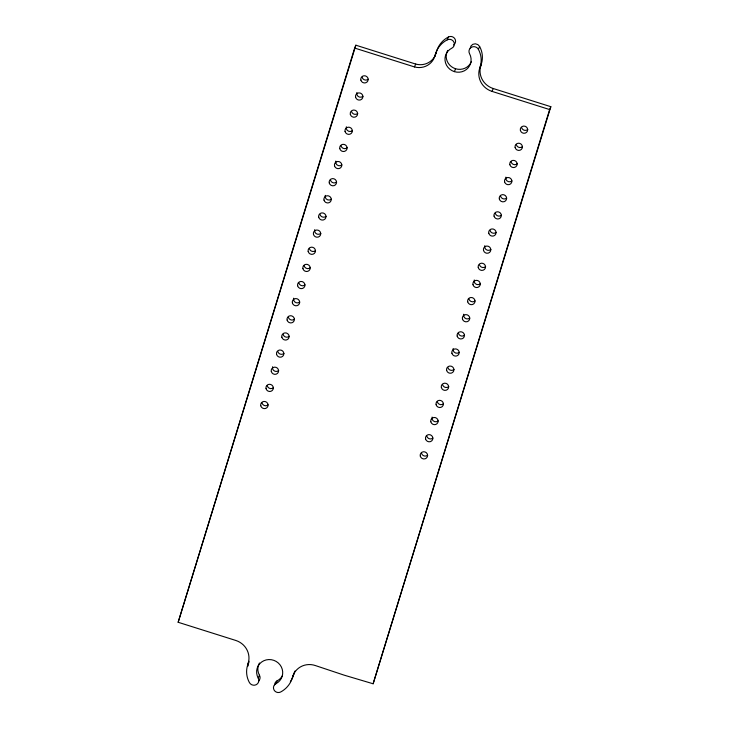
<?xml version="1.0" encoding="UTF-8"?>
<svg xmlns="http://www.w3.org/2000/svg" width="729" height="729" viewBox="0 0 729 729"><rect width="100%" height="100%" fill="white"/><g stroke="black" fill="none" stroke-linecap="round" stroke-linejoin="round"><path stroke-width="1.09" d="M453.593 44.979A4.821 4.647 23.1 0 0 454.823 38.701A4.821 4.647 23.1 0 0 448.426 36.997A25.324 24.412 23.1 0 0 436.471 51.814L434.593 56.816A16.822 16.211 23.1 0 1 414.473 66.922L354.649 48.059L178.158 622.274L235.759 640.445A18.589 17.924 23.1 0 1 248.215 663.171L247.559 665.322A23.273 22.444 23.1 0 0 249.4 682.554A5.048 4.875 23.1 0 0 256.225 684.695A5.048 4.875 23.1 0 0 258.221 678.079L259.442 675.218A13.104 12.63 23.1 0 1 259.424 662.989M436.288 52.442L435.814 53.955M435.45 54.912A16.822 16.211 23.1 0 1 415.694 64.061L355.87 45.198L178.158 622.274M481.441 63.651L480.785 65.792A18.589 17.924 23.1 0 0 493.241 88.528L550.842 106.698L549.63 109.56L492.02 91.389A18.589 17.924 23.1 0 1 479.564 68.654L481.441 63.651A23.264 22.426 23.1 0 0 479.627 46.483A5.048 4.866 23.1 0 0 470.187 48.406M282.387 675.792A13.186 12.712 23.1 0 1 277.166 680.813L275.945 683.674A4.848 4.675 23.1 0 0 274.077 690.053A4.848 4.675 23.1 0 0 280.683 691.985A25.397 24.485 23.1 0 0 292.529 677.15A17.988 17.341 23.1 0 1 315.52 665.604L344.179 675.163L373.13 683.775L549.63 109.56M550.842 106.698L373.13 683.775M354.649 48.059L355.87 45.198M414.473 66.922L415.694 64.061M434.593 56.816L435.404 54.912M435.249 54.675A25.324 24.412 23.1 0 1 447.205 39.858L448.426 36.997M447.205 39.858A4.821 4.647 23.1 0 1 453.766 41.835A4.821 4.647 23.1 0 1 451.834 48.16A13.113 12.639 23.1 0 0 445.036 60.516A13.113 12.639 23.1 0 0 454.367 71.624L455.589 68.763A13.158 12.685 23.1 0 0 471.353 61.746M480.22 66.512A23.264 22.426 23.1 0 0 478.406 49.344L479.627 46.483M479.564 68.654L480.785 65.792M248.215 663.171L249.036 661.267M492.02 91.389L493.241 88.528M247.559 665.322L248.78 662.461A23.273 22.444 23.1 0 0 248.398 663.873M292.529 677.15L293.751 674.289A17.988 17.341 23.1 0 1 295.026 670.981M294.48 319.147A3.718 3.581 23.1 0 1 288.338 317.215M299.747 302.006A3.718 3.581 23.1 0 1 293.659 298.207M289.203 336.288A3.718 3.581 23.1 0 1 283.071 334.356M305.014 284.866A3.718 3.581 23.1 0 1 298.872 282.934M310.281 267.725A3.718 3.581 23.1 0 1 304.139 265.793M315.548 250.585A3.718 3.581 23.1 0 1 309.406 248.653M320.815 233.444A3.718 3.581 23.1 0 1 314.728 229.644M268.135 404.85A3.718 3.581 23.1 0 1 261.993 402.918M527.76 129.498A3.718 3.581 23.1 0 1 521.618 127.566M278.669 370.569A3.718 3.581 23.1 0 1 272.582 366.769M273.402 387.71A3.718 3.581 23.1 0 1 267.261 385.778M283.936 353.428A3.718 3.581 23.1 0 1 277.795 351.496M480.347 283.763A3.718 3.581 23.1 0 1 474.26 279.963M485.614 266.623A3.718 3.581 23.1 0 1 479.472 264.691M490.881 249.482A3.718 3.581 23.1 0 1 484.794 245.682M496.148 232.341A3.718 3.581 23.1 0 1 490.006 230.41M501.415 215.201A3.718 3.581 23.1 0 1 495.283 213.269M506.691 198.06A3.718 3.581 23.1 0 1 500.55 196.128M511.958 180.92A3.718 3.581 23.1 0 1 505.871 177.12M517.226 163.779A3.718 3.581 23.1 0 1 511.084 161.847M522.493 146.638A3.718 3.581 23.1 0 1 516.351 144.707M427.659 455.178A3.718 3.581 23.1 0 1 421.517 453.238M432.926 438.038A3.718 3.581 23.1 0 1 426.784 436.097M438.193 420.897A3.718 3.581 23.1 0 1 432.106 417.088M443.469 403.757A3.718 3.581 23.1 0 1 437.327 401.816M448.736 386.607A3.718 3.581 23.1 0 1 442.594 384.675M454.003 369.466A3.718 3.581 23.1 0 1 447.861 367.534M459.27 352.326A3.718 3.581 23.1 0 1 453.183 348.526M464.537 335.185A3.718 3.581 23.1 0 1 458.395 333.253M469.804 318.044A3.718 3.581 23.1 0 1 463.717 314.245M475.08 300.904A3.718 3.581 23.1 0 1 468.938 298.972M368.236 79.179A3.718 3.581 23.1 0 1 362.094 77.247M455.589 68.763A13.113 12.639 23.1 0 1 447.697 50.41M248.006 666.051A23.273 22.444 23.1 0 1 248.243 664.593M259.442 675.218A5.048 4.875 23.1 0 1 259.333 680.121M258.959 680.64A5.048 4.875 23.1 0 1 258.513 681.105M274.678 684.804A4.848 4.675 23.1 0 1 277.166 680.813M293.751 674.289A25.397 24.485 23.1 0 1 290.361 681.606M275.945 683.674A13.186 12.712 23.1 0 0 282.67 671.6A13.186 12.712 23.1 0 0 273.949 660.383A13.104 12.63 23.1 0 0 259.688 663.782A13.104 12.63 23.1 0 0 258.221 678.079M478.406 49.344A5.048 4.866 23.1 0 0 471.608 47.175A5.048 4.866 23.1 0 0 469.558 53.746A13.158 12.685 23.1 0 1 468.191 67.77A13.158 12.685 23.1 0 1 454.367 71.624M362.969 96.319A3.718 3.581 23.1 0 1 356.873 92.519M331.358 199.163A3.718 3.581 23.1 0 1 325.271 195.363M326.082 216.303A3.718 3.581 23.1 0 1 319.949 214.372M336.625 182.022A3.718 3.581 23.1 0 1 330.483 180.09M341.892 164.882A3.718 3.581 23.1 0 1 335.805 161.082M347.159 147.741A3.718 3.581 23.1 0 1 341.017 145.809M352.426 130.6A3.718 3.581 23.1 0 1 346.339 126.8M357.693 113.46A3.718 3.581 23.1 0 1 351.56 111.528M287.117 320.077A3.718 3.581 23.1 0 0 293.258 322.008A3.718 3.581 23.1 0 0 291.764 315.903A3.718 3.581 23.1 0 0 287.117 320.077M292.384 302.936A3.718 3.581 23.1 0 0 298.526 304.868A3.718 3.581 23.1 0 0 297.031 298.762A3.718 3.581 23.1 0 0 292.384 302.936M281.85 337.217A3.718 3.581 23.1 0 0 287.982 339.149A3.718 3.581 23.1 0 0 286.497 333.044A3.718 3.581 23.1 0 0 281.85 337.217M297.651 285.795A3.718 3.581 23.1 0 0 303.793 287.727A3.718 3.581 23.1 0 0 302.298 281.622A3.718 3.581 23.1 0 0 297.651 285.795M302.918 268.655A3.718 3.581 23.1 0 0 309.06 270.587A3.718 3.581 23.1 0 0 307.574 264.481A3.718 3.581 23.1 0 0 302.918 268.655M308.185 251.514A3.718 3.581 23.1 0 0 314.327 253.446A3.718 3.581 23.1 0 0 312.841 247.341A3.718 3.581 23.1 0 0 308.185 251.514M313.461 234.373A3.718 3.581 23.1 0 0 319.594 236.305A3.718 3.581 23.1 0 0 318.108 230.2A3.718 3.581 23.1 0 0 313.461 234.373M520.397 130.427A3.718 3.581 23.1 0 0 526.538 132.359A3.718 3.581 23.1 0 0 525.053 126.254A3.718 3.581 23.1 0 0 520.397 130.427M260.772 405.78A3.718 3.581 23.1 0 0 266.914 407.711A3.718 3.581 23.1 0 0 265.42 401.606A3.718 3.581 23.1 0 0 260.772 405.78M271.306 371.498A3.718 3.581 23.1 0 0 277.448 373.43A3.718 3.581 23.1 0 0 275.963 367.325A3.718 3.581 23.1 0 0 271.306 371.498M266.039 388.639A3.718 3.581 23.1 0 0 272.181 390.571A3.718 3.581 23.1 0 0 270.696 384.465A3.718 3.581 23.1 0 0 266.039 388.639M276.573 354.358A3.718 3.581 23.1 0 0 282.715 356.29A3.718 3.581 23.1 0 0 281.23 350.184A3.718 3.581 23.1 0 0 276.573 354.358M472.984 284.693A3.718 3.581 23.1 0 0 479.126 286.625A3.718 3.581 23.1 0 0 477.632 280.519A3.718 3.581 23.1 0 0 472.984 284.693M478.251 267.552A3.718 3.581 23.1 0 0 484.393 269.484A3.718 3.581 23.1 0 0 482.908 263.379A3.718 3.581 23.1 0 0 478.251 267.552M483.518 250.412A3.718 3.581 23.1 0 0 489.66 252.343A3.718 3.581 23.1 0 0 488.175 246.238A3.718 3.581 23.1 0 0 483.518 250.412M488.785 233.271A3.718 3.581 23.1 0 0 494.927 235.203A3.718 3.581 23.1 0 0 493.442 229.097A3.718 3.581 23.1 0 0 488.785 233.271M494.062 216.13A3.718 3.581 23.1 0 0 500.194 218.062A3.718 3.581 23.1 0 0 498.709 211.957A3.718 3.581 23.1 0 0 494.062 216.13M499.329 198.99A3.718 3.581 23.1 0 0 505.47 200.922A3.718 3.581 23.1 0 0 503.976 194.816A3.718 3.581 23.1 0 0 499.329 198.99M504.596 181.849A3.718 3.581 23.1 0 0 510.737 183.781A3.718 3.581 23.1 0 0 509.243 177.676A3.718 3.581 23.1 0 0 504.596 181.849M509.863 164.708A3.718 3.581 23.1 0 0 516.004 166.64A3.718 3.581 23.1 0 0 514.51 160.535A3.718 3.581 23.1 0 0 509.863 164.708M515.13 147.568A3.718 3.581 23.1 0 0 521.271 149.5A3.718 3.581 23.1 0 0 519.786 143.394A3.718 3.581 23.1 0 0 515.13 147.568M420.296 456.099A3.718 3.581 23.1 0 0 426.438 458.04A3.718 3.581 23.1 0 0 424.952 451.925A3.718 3.581 23.1 0 0 420.296 456.099M425.572 438.958A3.718 3.581 23.1 0 0 431.705 440.89A3.718 3.581 23.1 0 0 430.219 434.785A3.718 3.581 23.1 0 0 425.572 438.958M430.839 421.818A3.718 3.581 23.1 0 0 436.981 423.749A3.718 3.581 23.1 0 0 435.486 417.644A3.718 3.581 23.1 0 0 430.839 421.818M436.106 404.677A3.718 3.581 23.1 0 0 442.248 406.609A3.718 3.581 23.1 0 0 440.753 400.503A3.718 3.581 23.1 0 0 436.106 404.677M441.373 387.536A3.718 3.581 23.1 0 0 447.515 389.468A3.718 3.581 23.1 0 0 446.02 383.363A3.718 3.581 23.1 0 0 441.373 387.536M446.64 370.396A3.718 3.581 23.1 0 0 452.782 372.328A3.718 3.581 23.1 0 0 451.297 366.222A3.718 3.581 23.1 0 0 446.64 370.396M451.907 353.255A3.718 3.581 23.1 0 0 458.049 355.187A3.718 3.581 23.1 0 0 456.564 349.082A3.718 3.581 23.1 0 0 451.907 353.255M457.183 336.115A3.718 3.581 23.1 0 0 463.316 338.046A3.718 3.581 23.1 0 0 461.831 331.941A3.718 3.581 23.1 0 0 457.183 336.115M462.45 318.974A3.718 3.581 23.1 0 0 468.592 320.906A3.718 3.581 23.1 0 0 467.098 314.8A3.718 3.581 23.1 0 0 462.45 318.974M467.717 301.833A3.718 3.581 23.1 0 0 473.859 303.765A3.718 3.581 23.1 0 0 472.365 297.66A3.718 3.581 23.1 0 0 467.717 301.833M360.873 80.108A3.718 3.581 23.1 0 0 367.015 82.04A3.718 3.581 23.1 0 0 365.521 75.925A3.718 3.581 23.1 0 0 360.873 80.108M355.606 97.249A3.718 3.581 23.1 0 0 361.748 99.18A3.718 3.581 23.1 0 0 360.254 93.066A3.718 3.581 23.1 0 0 355.606 97.249M323.995 200.092A3.718 3.581 23.1 0 0 330.137 202.024A3.718 3.581 23.1 0 0 328.642 195.919A3.718 3.581 23.1 0 0 323.995 200.092M318.728 217.233A3.718 3.581 23.1 0 0 324.87 219.165A3.718 3.581 23.1 0 0 323.375 213.059A3.718 3.581 23.1 0 0 318.728 217.233M329.262 182.952A3.718 3.581 23.1 0 0 335.404 184.884A3.718 3.581 23.1 0 0 333.909 178.778A3.718 3.581 23.1 0 0 329.262 182.952M334.529 165.811A3.718 3.581 23.1 0 0 340.671 167.743A3.718 3.581 23.1 0 0 339.185 161.638A3.718 3.581 23.1 0 0 334.529 165.811M339.796 148.67A3.718 3.581 23.1 0 0 345.938 150.602A3.718 3.581 23.1 0 0 344.452 144.497A3.718 3.581 23.1 0 0 339.796 148.67M345.072 131.53A3.718 3.581 23.1 0 0 351.205 133.462A3.718 3.581 23.1 0 0 349.72 127.356A3.718 3.581 23.1 0 0 345.072 131.53M350.339 114.389A3.718 3.581 23.1 0 0 356.481 116.321A3.718 3.581 23.1 0 0 354.987 110.216A3.718 3.581 23.1 0 0 350.339 114.389"/></g></svg>
